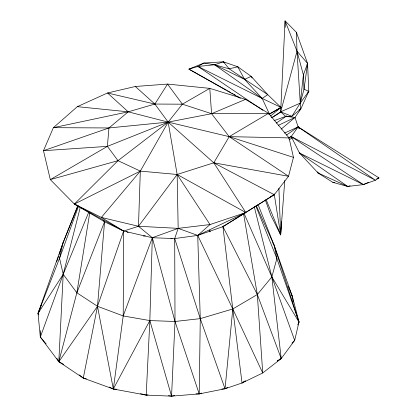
<?xml version="1.0" encoding="UTF-8"?>
<svg xmlns="http://www.w3.org/2000/svg" width="417" height="417" viewBox="0 0 417 417"><rect width="100%" height="100%" fill="white"/><g stroke="black" fill="none" stroke-linecap="round" stroke-linejoin="round"><path stroke-width="0.63" d="M40.345 330.577L40.319 337.04L58.807 361.732L83.28 378.099L113.325 389.009L146.2 395.108L171.554 396.15L199.217 393.914L225.029 388.759L242.032 382.994L262.731 372.975L281.214 358.568L294.673 340.402L298.984 322.075L292.39 296.482L274.146 245.279L258.003 204.382M116.51 389.233L113.325 389.009L123.213 315.93L123.62 231.054L101.352 217.439L74.382 204.054L50.316 179.618L43.483 150.704L53.381 127.675L77.333 106.663L107.513 92.991L135.332 86.481L167.535 84.083L209.798 88.368L245.514 99.376L268.553 113.325L289.059 137.902L293.453 157.376L288.517 176.282L274.25 194.718L222.939 226.655L197.726 235.412L174.697 238.571L152.314 237.732L123.62 231.054L104.563 221.766L74.382 204.054L118.006 160.66L168.16 122.108L182.375 104.187L209.798 88.368L211.581 113.7L229.214 136.651L288.517 176.282L213.78 162.807L177.152 174.478L140.315 171.111L118.006 160.66L107.388 146.367L108.962 127.956L128.227 111.834L154.863 104.052L182.375 104.187L211.581 113.7L268.553 113.325L229.214 136.651L213.78 162.807L245.842 212.566L197.726 235.412L178.174 228.365L138.48 226.275L101.352 217.439L140.315 171.111L168.16 122.108L211.581 113.7L245.514 99.376M135.332 86.481L154.863 104.052L168.16 122.108L177.152 174.478L138.48 226.275L123.62 231.054L74.382 204.054L140.315 171.111L138.48 226.275L152.314 237.732L149.844 320.579L146.2 395.108L148.025 394.857M63.77 364.432L58.807 361.732L63.202 274.297L80.319 207.192M284.785 180.467L280.657 234.917L270.841 215.318L265.348 199.983M281.673 221.698L280.657 234.917L266.103 199.581M86.376 378.808L83.28 378.099L97.495 306.292L104.563 221.766L103.207 220.416M224.497 225.488L222.939 226.655L232.79 308.966L225.029 388.759L221.844 389.004M274.094 120.675L285.666 116.379L291.895 116.28L300.793 108.967L300.261 103.114L303.394 74.93L307.558 63.436L296.393 32.318L285.077 20.85L280.657 111.855L285.666 116.379L295.007 117.443L300.793 108.967L308.783 91.328L307.558 63.436L297.019 51.223L285.077 20.85L285.192 27.34M56.92 358.333L58.807 361.732L76.848 292.791L89.728 212.91M271.561 117.756L280.657 111.855L291.895 116.28L300.261 103.114L304.024 89.228L307.558 63.436L307.016 64.604M277.352 360.976L281.214 358.568L271.848 276.93L276.872 258.54L274.146 245.279L256.147 205.352M56.639 261.855L58.495 256.351M59.11 254.516L63.019 242.892L77.614 206.003M168.426 395.634L171.554 396.15L175.01 321.486L174.697 238.571L178.174 228.365L177.152 174.478L245.842 212.566L210.012 224.554L178.174 228.365L152.314 237.732L123.213 315.93L97.495 306.292L76.848 292.791L63.202 274.297L59.558 258.238L63.019 242.892L78.021 205.732M58.807 361.732L97.495 306.292L123.62 231.054M46.162 343.91L40.319 337.04L38.036 313.376L63.019 242.892L63.817 241.87M88.826 211.992L63.202 274.297L40.319 337.04L40.835 336.019M78.625 205.977L59.558 258.238L38.036 313.376L38.823 315.012M76.848 292.791L104.563 221.766M63.202 274.297L38.036 313.376L41.585 304.4M297.681 324.973L298.984 322.075L274.146 245.279L272.869 243.075M109.218 387.059L113.325 389.009L149.844 320.579L175.01 321.486L200.264 318.635L232.79 308.966L257.325 294.522L271.848 276.93L254.281 206.827M38.036 313.376L39.036 311.707M288.507 138.256L291.196 136.536L298.134 126.909L295.007 117.443L278.217 125.408M300.261 103.114L297.019 51.223L280.657 111.855L300.261 103.114L308.783 91.328L304.024 89.228L303.394 74.93L297.019 51.223L296.393 32.318M291.963 343.16L294.673 340.402L271.848 276.93L243.971 213.249M196.006 393.82L199.217 393.914L200.264 318.635L197.726 235.412L210.012 224.554L177.152 174.478M281.152 129.134L295.007 117.443M270.544 116.062L280.964 107.404L267.756 94.654L251.164 76.358L237.758 66.772L223.434 61.81L203.908 63.045L188.885 69.123L240.442 98.349M307.777 92.105L308.783 91.328M276.247 123.151L286.828 115.806M286.484 135.072L298.134 126.909L378.964 177.882L375.394 180.222L363.327 184.59L347.742 186.467L332.829 182.344L318.082 173.013L299.479 152.982L291.196 136.536L288.877 137.688M276.752 110.317L280.964 107.404L262.168 98.438L197.986 66.465L188.885 69.123L226.285 90.046M242.032 382.994L245.295 380.914L242.032 382.994L232.79 308.966L197.726 235.412M271.837 117.782L281.121 111.897M77.333 106.663L128.227 111.834L168.16 122.108L213.78 162.807L274.25 194.718L222.939 226.655L257.325 294.522L281.214 358.568L277.404 360.908M269.231 114.31L280.964 107.404L268.689 114.367M293.453 157.376L229.214 136.651L168.16 122.108L107.388 146.367L50.316 179.618L118.006 160.66M197.986 66.465L203.908 63.045L214.578 64.765L229.157 68.841L267.756 94.654L262.168 98.438L214.578 64.765L197.986 66.465L262.929 110.333M289.064 139.794L291.879 138.215M270.299 196.85L274.25 194.718M227.797 387.304L225.029 388.759L200.264 318.635L174.697 238.571M299.046 109.822L300.793 108.967M284.493 133.065L298.134 126.909L375.394 180.222L291.196 136.536L292.588 137.912M279.546 359.303L281.214 358.568M350.129 185.763L347.742 186.467L299.479 152.982L363.327 184.59L368.539 182.354M376.65 178.872L378.964 177.882L377.719 178.205M170.923 238.753L172.101 238.263M201.567 393.064L199.217 393.914L175.01 321.486L152.314 237.732M168.16 122.108L108.962 127.956L43.483 150.704L107.388 146.367M224.315 62.759L223.434 61.81L214.578 64.765L244.576 79.355L262.168 98.438L269.637 114.472M238.529 67.815L237.758 66.772L229.157 68.841L223.434 61.81M174.634 395.545L171.554 396.15L149.844 320.579L123.213 315.93M143.396 236.069L145.272 235.793M108.962 127.956L53.381 127.675L128.227 111.834L107.513 92.991L154.863 104.052L167.535 84.083L182.375 104.187M332.829 182.344L334.742 182.359M229.214 136.651L289.059 137.902M317.634 171.84L318.082 173.013L319.349 173.201M74.382 204.054L75.628 204.346M140.534 393.674L146.2 395.108M299.479 152.982L300.673 153.378M318.082 173.013L347.742 186.467M227.421 90.682L230.82 92.584M231.956 93.215L233.087 93.851M234.218 94.487L235.355 95.118M237.054 96.072L238.185 96.702M291.196 136.536L363.327 184.59M126.648 231.461L128.118 232.655M79.371 374.914L83.28 378.099M300.078 128.634L298.134 126.909L298.666 128.071M299.38 128.405L298.134 126.909L298.869 127.977M291.572 295.491L292.39 296.482L293.234 302.216M209.605 230.439L210.413 231.451M298.264 321.033L298.984 322.075L276.872 258.54L255.934 206.222M271.848 276.93L298.984 322.075M252.144 78.042L251.164 76.358L244.576 79.355L237.758 66.772M232.79 308.966L262.731 372.975L257.325 294.522L243.622 214.02M288.267 286.244L292.39 296.482M209.402 230.544L209.814 231.769M97.495 306.292L113.325 389.009M274.193 193.905L280.657 234.917L278.916 188.275M209.266 230.575L209.407 231.868"/></g></svg>
